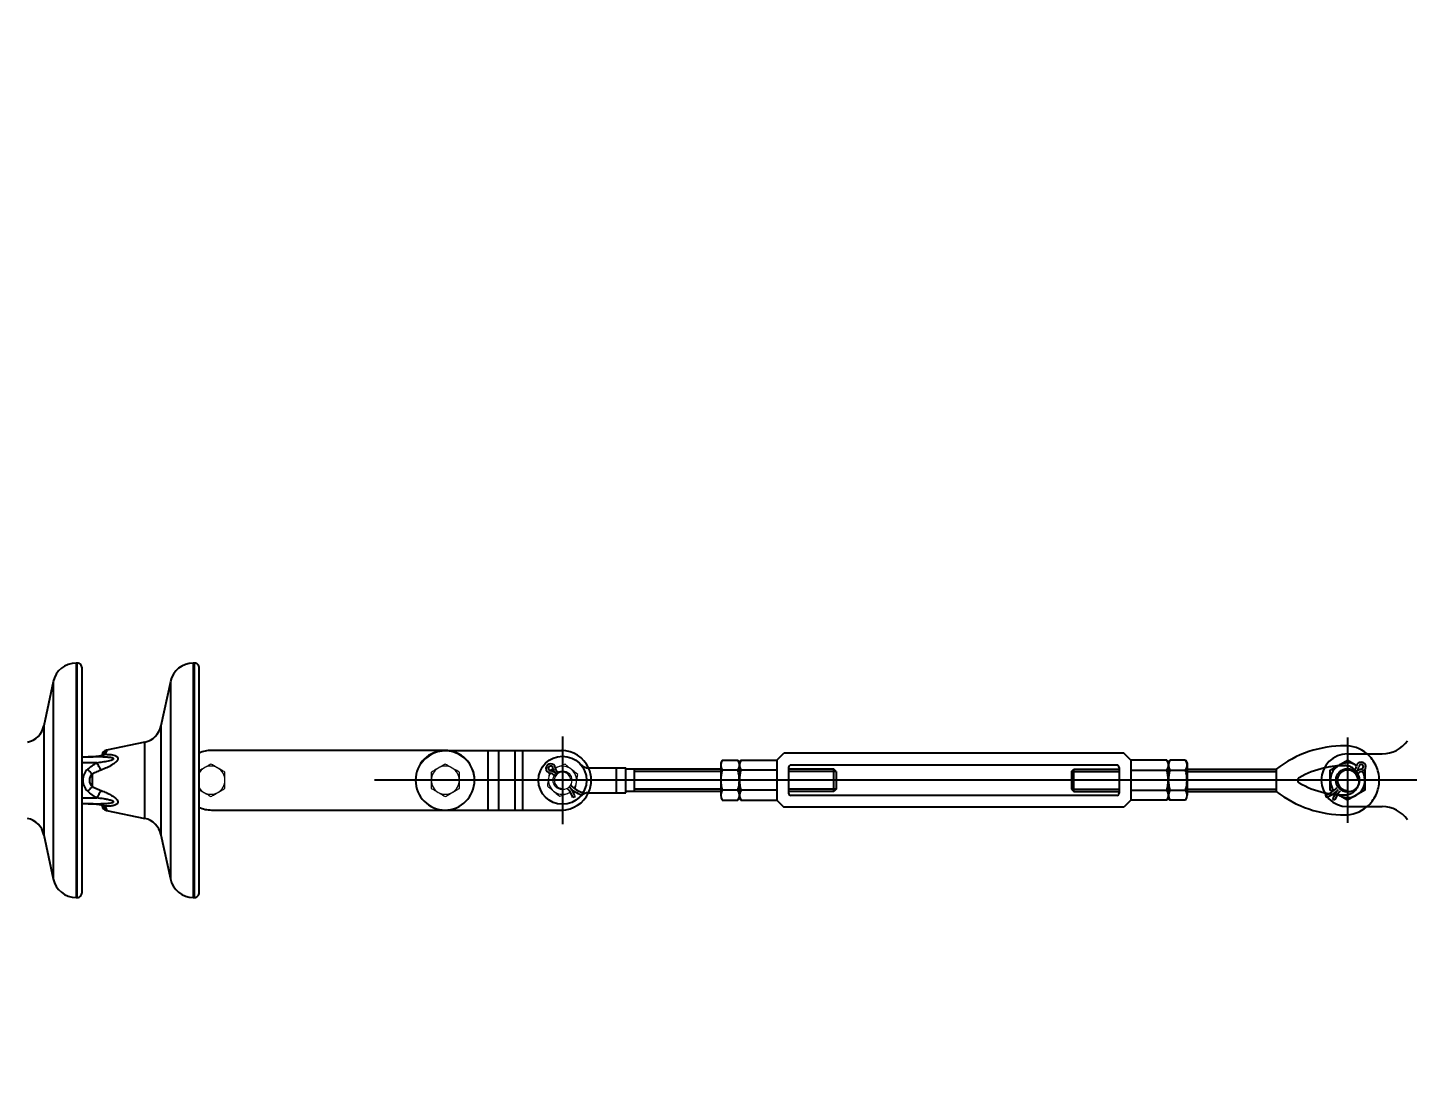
# Model space of a CAD drawing. Header units: millimetres. Extents: x -37020 to 35906, y -101 to 52234.
# Drawn here: x -92.926 to -91.748, y 407.988 to 408.875 of the extents above; entities that cross this region are included whole.
import ezdxf

# ---------------------------------------------------------------- set-up
doc = ezdxf.new("R2010")
doc.units = ezdxf.units.MM
doc.header["$PDMODE"] = 35
doc.header["$PDSIZE"] = 1
for name, pattern in [('CENTER', [50.8, 31.75, -6.35, 6.35, -6.35]), ('CENTER2', [28.575, 19.05, -3.175, 3.175, -3.175]), ('HIDDEN', [9.525, 6.35, -3.175])]:
    doc.linetypes.add(name, pattern=pattern)
for name, color, linetype in [('0_EJES', 1, 'CENTER2'), ('GE-Cotas', 1, 'Continuous'), ('M0_EQUIPOS', 2, 'Continuous'), ('M2_PLBULONES', 2, 'Continuous')]:
    doc.layers.add(name, color=color, linetype=linetype)
doc.styles.add('Romans', font='romans.shx', dxfattribs={"width": 0.8})
doc.dimstyles.new('COTAS GENERAL', dxfattribs={"dimscale": 0.1, "dimtxt": 2.5, "dimasz": 2.5, "dimexe": 1, "dimexo": 1, "dimgap": 1.25, "dimtad": 1, "dimzin": 1, "dimdsep": 46, "dimtxsty": 'Romans', "dimcen": 1, "dimclrd": 2, "dimclre": 1, "dimclrt": 3, "dimaunit": 1, "dimadec": 3, "dimazin": 0, "dimtfac": 1, "dimtix": 1, "dimtmove": 0, "dimatfit": 0, "dimfxl": 1, "dimtolj": 1, "dimarcsym": 0})

# ---------------------------------------------------------------- blocks, each defined once
blk = doc.blocks.new('*D324')
at = {"layer": 'Defpoints', "color": 0, "transparency": 16777216}
for p in [(-89.423, 408.3749), (-88.3049, 408.2248), (-93.9496, 403.0248)]:
    blk.add_point(p, dxfattribs=at)
at = {"layer": 'GE-Cotas', "color": 1, "lineweight": -2, "transparency": 16777216}
for p, q in [((-89.223, 408.3749), (-90.1906, 408.3749)), ((-89.023, 408.2248), (-89.223, 408.3749)), ((-88.3549, 408.2248), (-89.023, 408.2248))]:
    blk.add_line(p, q, dxfattribs=at)
at = {"layer": 'GE-Cotas', "color": 3, "linetype": 'Continuous', "transparency": 16777216, "insert": (-89.8381, 408.4999), "char_height": 0.125, "attachment_point": 5, "style": 'Romans'}
blk.add_mtext('\\A1;{\\Fsimplex|c0;+ ~}5200', dxfattribs=at)
blk = doc.blocks.new('*D328')
at = {"layer": 'Defpoints', "color": 0, "transparency": 16777216}
for p in [(-89.4899, 409.4498), (-88.4282, 409.1923), (-93.9496, 403.3926)]:
    blk.add_point(p, dxfattribs=at)
at = {"layer": 'GE-Cotas', "color": 1, "lineweight": -2, "transparency": 16777216}
for p, q in [((-89.2899, 409.4498), (-90.2574, 409.4498)), ((-89.0899, 409.1923), (-89.2899, 409.4498)), ((-88.4782, 409.1923), (-89.0899, 409.1923))]:
    blk.add_line(p, q, dxfattribs=at)
at = {"layer": 'GE-Cotas', "color": 3, "linetype": 'Continuous', "transparency": 16777216, "insert": (-89.9049, 409.5748), "char_height": 0.125, "attachment_point": 5, "style": 'Romans'}
blk.add_mtext('\\A1;{\\Fsimplex|c0;+ ~}5800', dxfattribs=at)

msp = doc.modelspace()

# ---------------------------------------------------------------- linework, layer by layer
at = {"color": 1}
msp.add_circle((-91.7993, 408.2326), 3.637978807091713e-15, dxfattribs=at)
at = {"layer": '0_EJES', "color": 1, "linetype": 'CENTER'}
for p, q in [((-92.4693, 408.2699), (-92.4693, 408.1952)), ((-91.7993, 408.269), (-91.7993, 408.1962))]:
    msp.add_line(p, q, dxfattribs=at)
at = {"layer": '0_EJES', "linetype": 'CENTER'}
for p, q in [((-88.1175, 408.2326), (-92.6298, 408.2326)), ((-91.6331, 408.2326), (-92.6208, 408.2326))]:
    msp.add_line(p, q, dxfattribs=at)
at = {"layer": 'M0_EQUIPOS', "color": 1}
for p, q in [((-92.8834, 408.3326), (-92.8843, 408.3326)), ((-92.8843, 408.3326), (-92.8843, 408.1326)), ((-92.7834, 408.3326), (-92.7843, 408.3326)), ((-92.7843, 408.3326), (-92.7843, 408.1326)), ((-92.9039, 408.3167), (-92.9119, 408.279)), ((-92.9039, 408.3167), (-92.9039, 408.1484)), ((-92.8039, 408.3167), (-92.8119, 408.279)), ((-92.8039, 408.3167), (-92.8039, 408.1484)), ((-92.9119, 408.279), (-92.9119, 408.1861)), ((-92.8119, 408.279), (-92.8119, 408.1861)), ((-92.8257, 408.2651), (-92.8583, 408.2582)), ((-92.8257, 408.2), (-92.8257, 408.2651)), ((-92.8793, 408.2526), (-92.8706, 408.2526)), ((-92.8697, 408.2527), (-92.8741, 408.2526)), ((-92.8697, 408.2527), (-92.8706, 408.2526)), ((-92.8675, 408.2528), (-92.8697, 408.2527)), ((-92.8675, 408.2528), (-92.8697, 408.2527)), ((-92.8675, 408.2527), (-92.8697, 408.2527)), ((-92.8697, 408.2527), (-92.8697, 408.2527)), ((-92.8675, 408.2528), (-92.8675, 408.2527)), ((-92.8583, 408.2582), (-92.8583, 408.2576)), ((-92.5697, 408.258), (-92.7689, 408.258)), ((-92.5693, 408.258), (-92.533, 408.258)), ((-92.533, 408.258), (-92.533, 408.2072)), ((-92.533, 408.258), (-92.524, 408.258)), ((-92.524, 408.258), (-92.524, 408.2072)), ((-92.524, 408.258), (-92.5099, 408.258)), ((-92.5099, 408.258), (-92.5099, 408.2072)), ((-92.5099, 408.258), (-92.5035, 408.258)), ((-92.5035, 408.258), (-92.5035, 408.2072)), ((-92.5035, 408.258), (-92.4701, 408.258)), ((-92.2863, 408.2496), (-92.2803, 408.2556)), ((-91.9902, 408.2556), (-92.2803, 408.2556)), ((-91.9843, 408.2496), (-91.9902, 408.2556)), ((-91.7993, 408.2551), (-91.7697, 408.2551)), ((-92.8667, 408.2476), (-92.8793, 408.2476)), ((-92.4467, 408.2431), (-92.4153, 408.2431)), ((-92.4153, 408.222), (-92.4153, 408.2431)), ((-92.3343, 408.2421), (-92.4153, 408.2421)), ((-92.4082, 408.2421), (-92.4082, 408.223)), ((-92.3343, 408.2401), (-92.4082, 408.2401)), ((-92.317, 408.2496), (-92.3183, 408.2473)), ((-92.317, 408.2496), (-92.2863, 408.2496)), ((-92.2863, 408.2411), (-92.317, 408.2411)), ((-92.2863, 408.2496), (-92.2863, 408.2155)), ((-92.2763, 408.2436), (-92.2763, 408.2216)), ((-92.2378, 408.2421), (-92.2763, 408.2421)), ((-92.2358, 408.2401), (-92.2763, 408.2401)), ((-91.9963, 408.2456), (-92.2743, 408.2456)), ((-92.2358, 408.2401), (-92.2378, 408.2421)), ((-92.2378, 408.223), (-92.2378, 408.2421)), ((-92.2358, 408.2401), (-92.2358, 408.225)), ((-92.0348, 408.2401), (-92.0328, 408.2421)), ((-92.0348, 408.2401), (-92.0348, 408.225)), ((-92.0348, 408.2401), (-91.9943, 408.2401)), ((-92.0328, 408.223), (-92.0328, 408.2421)), ((-92.0328, 408.2421), (-91.9943, 408.2421)), ((-91.9943, 408.2436), (-91.9943, 408.2216)), ((-91.9843, 408.2496), (-91.9843, 408.2155)), ((-91.9536, 408.2496), (-91.9843, 408.2496)), ((-91.9843, 408.2411), (-91.9536, 408.2411)), ((-91.9536, 408.2496), (-91.9523, 408.2473)), ((-91.9363, 408.2421), (-91.8602, 408.2421)), ((-91.9363, 408.2401), (-91.8602, 408.2401)), ((-91.8602, 408.2421), (-91.8602, 408.223)), ((-92.8707, 408.2379), (-92.8707, 408.2272)), ((-92.8793, 408.2176), (-92.8667, 408.2176)), ((-92.4467, 408.222), (-92.4153, 408.222)), ((-92.3343, 408.223), (-92.4153, 408.223)), ((-92.3343, 408.225), (-92.4082, 408.225)), ((-92.3183, 408.2178), (-92.317, 408.2155)), ((-92.2863, 408.224), (-92.317, 408.224)), ((-92.2358, 408.225), (-92.2763, 408.225)), ((-92.2378, 408.223), (-92.2763, 408.223)), ((-91.9963, 408.2196), (-92.2743, 408.2196)), ((-92.2358, 408.225), (-92.2378, 408.223)), ((-92.0348, 408.225), (-92.0328, 408.223)), ((-92.0348, 408.225), (-91.9943, 408.225)), ((-92.0328, 408.223), (-91.9943, 408.223)), ((-91.9843, 408.224), (-91.9536, 408.224)), ((-91.9523, 408.2178), (-91.9536, 408.2155)), ((-91.9363, 408.225), (-91.8602, 408.225)), ((-91.9363, 408.223), (-91.8602, 408.223)), ((-92.8706, 408.2126), (-92.8793, 408.2126)), ((-92.8741, 408.2126), (-92.8697, 408.2125)), ((-92.8697, 408.2125), (-92.8675, 408.2124)), ((-92.8697, 408.2125), (-92.8697, 408.2125)), ((-92.8675, 408.2124), (-92.8675, 408.2124)), ((-92.8583, 408.2076), (-92.8583, 408.2069)), ((-92.8583, 408.2069), (-92.8257, 408.2)), ((-92.7689, 408.2072), (-92.5697, 408.2072)), ((-92.5693, 408.2072), (-92.533, 408.2072)), ((-92.533, 408.2072), (-92.524, 408.2072)), ((-92.524, 408.2072), (-92.5099, 408.2072)), ((-92.5099, 408.2072), (-92.5035, 408.2072)), ((-92.5035, 408.2072), (-92.4701, 408.2072)), ((-92.317, 408.2155), (-92.2863, 408.2155)), ((-92.2863, 408.2155), (-92.2803, 408.2096)), ((-91.9902, 408.2096), (-92.2803, 408.2096)), ((-91.9843, 408.2155), (-91.9902, 408.2096)), ((-91.9536, 408.2155), (-91.9843, 408.2155)), ((-91.7993, 408.2101), (-91.7697, 408.2101)), ((-92.9119, 408.1861), (-92.9039, 408.1484)), ((-92.8119, 408.1861), (-92.8039, 408.1484)), ((-92.8843, 408.1326), (-92.8834, 408.1326)), ((-92.7843, 408.1326), (-92.7834, 408.1326))]:
    msp.add_line(p, q, dxfattribs=at)
at = {"layer": 'M0_EQUIPOS', "color": 1, "linetype": 'HIDDEN'}
msp.add_line((-92.4233, 408.222), (-92.4233, 408.2431), dxfattribs=at)
at = {"layer": 'M0_EQUIPOS', "color": 1, "flags": 128}
for points in [[(-92.8707, 408.2379), (-92.8711, 408.2384), (-92.8716, 408.2389), (-92.8721, 408.2394), (-92.8725, 408.2399), (-92.873, 408.2404), (-92.8735, 408.2409), (-92.8739, 408.2415), (-92.8744, 408.242)], [(-92.8629, 408.2413), (-92.8634, 408.2421), (-92.8638, 408.2428), (-92.8643, 408.2436), (-92.8648, 408.2444), (-92.8652, 408.2452), (-92.8657, 408.246), (-92.8662, 408.2468), (-92.8667, 408.2476)], [(-92.8707, 408.2272), (-92.8711, 408.2267), (-92.8716, 408.2262), (-92.8721, 408.2257), (-92.8725, 408.2252), (-92.873, 408.2247), (-92.8735, 408.2242), (-92.8739, 408.2237), (-92.8744, 408.2232)], [(-92.8629, 408.2238), (-92.8634, 408.2231), (-92.8638, 408.2223), (-92.8643, 408.2215), (-92.8648, 408.2208), (-92.8652, 408.22), (-92.8657, 408.2192), (-92.8662, 408.2184), (-92.8667, 408.2176)]]:
    msp.add_lwpolyline(points, dxfattribs=at)
at = {"layer": 'M0_EQUIPOS', "color": 1}
msp.add_circle((-92.4693, 408.2326), 0.0205, dxfattribs=at)
for centre, radius, start, end in [((-92.8843, 408.3126), 0.02, 90, 168.0132), ((-92.7843, 408.3126), 0.02, 90, 168.0132), ((-92.9295, 408.2827), 0.018, 282.0156, 348.0132), ((-92.8295, 408.2827), 0.018, 282.0156, 348.0132), ((-91.7697, 408.2811), 0.026, 270, 325.4373), ((-92.8705, 408.2565), 0.00395, 269.8717, 282.1055), ((-92.8602, 408.2516), 0.00318, 83.0179, 136.4758), ((-92.8573, 408.2533), 0.005, 102.0156, 168.4328), ((-92.8573, 408.2527), 0.00497, 101.4586, 157.1475), ((-92.7689, 408.2326), 0.0254, 90, 114.2709), ((-92.5693, 408.2326), 0.0254, 90, 270), ((-92.5693, 408.2326), 0.0254, 90, 270), ((-92.5697, 408.2326), 0.0254, 270, 90), ((-92.4701, 408.2326), 0.0254, 24.4796, 90), ((-91.8021, 408.1674), 0.0946, 89.4899, 127.91), ((-91.7993, 408.2326), 0.0225, 90, 270), ((-91.8018, 408.2326), 0.0295, 49.7052, 91.3295), ((-92.8658, 408.2326), 0.0128, 132.5625, 227.4375), ((-92.4467, 408.2531), 0.01, 222.2952, 270), ((-92.3107, 408.2454), 0.00755, 145.6158, 214.3842), ((-92.2901, 408.2326), 0.0282, 162.412, 197.588), ((-92.2743, 408.2436), 0.002, 90, 180), ((-91.9963, 408.2436), 0.002, 0, 90), ((-91.9598, 408.2454), 0.00755, 325.6158, 34.3842), ((-91.9805, 408.2326), 0.0282, 342.412, 17.588), ((-91.8021, 408.1674), 0.0776, 102.6899, 119.8915), ((-92.8658, 408.2326), 0.00724, 132.5625, 227.4375), ((-91.8395, 408.2326), 0.0025, 119.8915, 240.1085), ((-91.8021, 408.2977), 0.0776, 240.1085, 257.3105), ((-92.4701, 408.2326), 0.0254, 270, 335.5203), ((-92.4467, 408.212), 0.01, 90, 137.7047), ((-92.3107, 408.2198), 0.00755, 145.6158, 214.3842), ((-92.2743, 408.2216), 0.002, 180, 270), ((-91.9963, 408.2216), 0.002, 270, 0), ((-91.9598, 408.2198), 0.00755, 325.6158, 34.3842), ((-91.8021, 408.2977), 0.0946, 232.09, 270.5101), ((-92.8706, 408.2085), 0.0041, 78.1212, 89.9016), ((-92.8602, 408.2135), 0.00318, 223.5432, 277.0451), ((-92.8573, 408.2118), 0.005, 192.3381, 257.9844), ((-92.8573, 408.2124), 0.00497, 202.275, 258.5513), ((-92.7689, 408.2326), 0.0254, 245.6502, 270), ((-91.8018, 408.2326), 0.0295, 268.6705, 310.2975), ((-91.7697, 408.1841), 0.026, 34.5627, 90), ((-92.9295, 408.1824), 0.018, 11.9868, 77.9844), ((-92.8295, 408.1824), 0.018, 11.9868, 77.9844), ((-92.8843, 408.1526), 0.02, 191.9868, 270), ((-92.7843, 408.1526), 0.02, 191.9868, 270)]:
    msp.add_arc(centre, radius, start, end, dxfattribs=at)
at = {"layer": 'M0_EQUIPOS', "color": 1, "linetype": 'HIDDEN'}
for centre, radius, start, end in [((-92.5693, 408.2326), 0.025, 360, 146.155), ((-91.8018, 408.2326), 0.0295, 310.2975, 49.7052), ((-92.4701, 408.2326), 0.0254, 335.5129, 24.4796), ((-91.8021, 408.1674), 0.0776, 89.4899, 102.6899), ((-91.8018, 408.2326), 0.0125, 268.6705, 91.3295), ((-91.8021, 408.2977), 0.0776, 257.3105, 270.5101)]:
    msp.add_arc(centre, radius, start, end, dxfattribs=at)
at = {"layer": 'M0_EQUIPOS', "color": 1}
for points, knots in [([(-92.8793, 408.3286), (-92.8794, 408.3291), (-92.8795, 408.3301), (-92.8802, 408.3312), (-92.8811, 408.3319), (-92.882, 408.3324), (-92.8828, 408.3325), (-92.8834, 408.3326)], [0, 0, 0, 0, 0.2258132, 0.4809085, 0.6144932, 0.7477184, 1, 1, 1, 1]), ([(-92.8834, 408.2326), (-92.8834, 408.2358), (-92.8834, 408.2424), (-92.8834, 408.2521), (-92.8834, 408.2616), (-92.8834, 408.2709), (-92.8834, 408.2798), (-92.8834, 408.2882), (-92.8834, 408.2961), (-92.8834, 408.3034), (-92.8834, 408.31), (-92.8834, 408.3159), (-92.8834, 408.3209), (-92.8834, 408.3251), (-92.8834, 408.3284), (-92.8834, 408.3308), (-92.8834, 408.3323), (-92.8834, 408.3325), (-92.8834, 408.3326)], [0, 0, 0, 0, 0.062501, 0.125002, 0.187502, 0.249998, 0.312502, 0.375001, 0.4375, 0.500002, 0.5625, 0.625, 0.687499, 0.75, 0.812501, 0.875, 0.9375, 1, 1, 1, 1]), ([(-92.8793, 408.1365), (-92.8793, 408.1366), (-92.8793, 408.1367), (-92.8793, 408.1375), (-92.8793, 408.1385), (-92.8793, 408.1397), (-92.8793, 408.141), (-92.8793, 408.1424), (-92.8793, 408.1439), (-92.8793, 408.1456), (-92.8793, 408.1485), (-92.8793, 408.1531), (-92.8793, 408.16), (-92.8793, 408.168), (-92.8793, 408.1769), (-92.8793, 408.1865), (-92.8793, 408.1968), (-92.8793, 408.2077), (-92.8793, 408.2188), (-92.8793, 408.2302), (-92.8793, 408.2416), (-92.8793, 408.2529), (-92.8793, 408.2638), (-92.8793, 408.2744), (-92.8793, 408.2843), (-92.8793, 408.2928), (-92.8793, 408.2999), (-92.8793, 408.3057), (-92.8793, 408.3108), (-92.8793, 408.3145), (-92.8793, 408.3171), (-92.8793, 408.3189), (-92.8793, 408.3208), (-92.8793, 408.3226), (-92.8793, 408.3244), (-92.8793, 408.326), (-92.8793, 408.3274), (-92.8793, 408.3284), (-92.8793, 408.3285), (-92.8793, 408.3286)], [0, 0, 0, 0, 0.024016, 0.045698, 0.06504, 0.082041, 0.096699, 0.11173, 0.125156, 0.138769, 0.152574, 0.190147, 0.227898, 0.26563, 0.303377, 0.341131, 0.378865, 0.416606, 0.454362, 0.492102, 0.529836, 0.567591, 0.60534, 0.64307, 0.680819, 0.718572, 0.746883, 0.77519, 0.803453, 0.830291, 0.842957, 0.855124, 0.86929, 0.88744, 0.904839, 0.924797, 0.947314, 0.972383, 1, 1, 1, 1]), ([(-92.7793, 408.3286), (-92.7794, 408.3291), (-92.7795, 408.3301), (-92.7802, 408.3312), (-92.7811, 408.3319), (-92.782, 408.3324), (-92.7828, 408.3325), (-92.7834, 408.3326)], [0, 0, 0, 0, 0.225792, 0.480922, 0.614503, 0.747725, 1, 1, 1, 1]), ([(-92.7834, 408.2326), (-92.7834, 408.2358), (-92.7834, 408.2424), (-92.7834, 408.2521), (-92.7834, 408.2616), (-92.7834, 408.2709), (-92.7834, 408.2798), (-92.7834, 408.2882), (-92.7834, 408.2961), (-92.7834, 408.3034), (-92.7834, 408.31), (-92.7834, 408.3159), (-92.7834, 408.3209), (-92.7834, 408.3251), (-92.7834, 408.3284), (-92.7834, 408.3308), (-92.7834, 408.3323), (-92.7834, 408.3325), (-92.7834, 408.3326)], [0, 0, 0, 0, 0.062501, 0.125002, 0.187502, 0.249998, 0.312502, 0.375001, 0.4375, 0.500002, 0.5625, 0.625, 0.687499, 0.75, 0.812501, 0.875, 0.9375, 1, 1, 1, 1]), ([(-92.7793, 408.1365), (-92.7793, 408.1366), (-92.7793, 408.1367), (-92.7793, 408.1375), (-92.7793, 408.1385), (-92.7793, 408.1397), (-92.7793, 408.141), (-92.7793, 408.1424), (-92.7793, 408.1439), (-92.7793, 408.1456), (-92.7793, 408.1485), (-92.7793, 408.1531), (-92.7793, 408.16), (-92.7793, 408.168), (-92.7793, 408.1769), (-92.7793, 408.1865), (-92.7793, 408.1968), (-92.7793, 408.2077), (-92.7793, 408.2188), (-92.7793, 408.2302), (-92.7793, 408.2416), (-92.7793, 408.2529), (-92.7793, 408.2638), (-92.7793, 408.2744), (-92.7793, 408.2843), (-92.7793, 408.2928), (-92.7793, 408.2999), (-92.7793, 408.3057), (-92.7793, 408.3108), (-92.7793, 408.3145), (-92.7793, 408.3171), (-92.7793, 408.3189), (-92.7793, 408.3208), (-92.7793, 408.3226), (-92.7793, 408.3244), (-92.7793, 408.326), (-92.7793, 408.3274), (-92.7793, 408.3284), (-92.7793, 408.3285), (-92.7793, 408.3286)], [0, 0, 0, 0, 0.024016, 0.045698, 0.06504, 0.082041, 0.096699, 0.11173, 0.125156, 0.138769, 0.152574, 0.190147, 0.227898, 0.26563, 0.303377, 0.341131, 0.378865, 0.416606, 0.454362, 0.492102, 0.529836, 0.567591, 0.60534, 0.64307, 0.680819, 0.718572, 0.746883, 0.77519, 0.803453, 0.830291, 0.842957, 0.855124, 0.86929, 0.88744, 0.904839, 0.924797, 0.947314, 0.972383, 1, 1, 1, 1]), ([(-92.8667, 408.2476), (-92.865, 408.2478), (-92.8617, 408.2483), (-92.8576, 408.249), (-92.8548, 408.2497), (-92.8534, 408.2501), (-92.8528, 408.2504), (-92.8525, 408.2506), (-92.8524, 408.2508), (-92.8524, 408.251), (-92.8524, 408.2511), (-92.8526, 408.2513), (-92.8531, 408.2516), (-92.8549, 408.252), (-92.8578, 408.2522), (-92.8632, 408.2525), (-92.8675, 408.2526), (-92.8706, 408.2526)], [0, 0, 0, 0, 0.146869, 0.294047, 0.367546, 0.404337, 0.422765, 0.430639, 0.438584, 0.443369, 0.448145, 0.454936, 0.4677, 0.512514, 0.620095, 0.72887, 1, 1, 1, 1]), ([(-92.8599, 408.2548), (-92.8602, 408.2544), (-92.8609, 408.2538), (-92.8628, 408.2531), (-92.8651, 408.2528), (-92.8667, 408.2528), (-92.8675, 408.2527)], [0, 0, 0, 0, 0.2300162, 0.4607329, 0.7365637, 1, 1, 1, 1]), ([(-92.8626, 408.2538), (-92.8626, 408.2538), (-92.8626, 408.2537), (-92.8629, 408.2536), (-92.8634, 408.2534), (-92.8641, 408.2531), (-92.8651, 408.253), (-92.8663, 408.2529), (-92.8671, 408.2528), (-92.8675, 408.2528)], [0, 0, 0, 0, 0.157037, 0.29241, 0.409975, 0.539982, 0.685554, 0.845059, 1, 1, 1, 1]), ([(-92.8599, 408.2548), (-92.8585, 408.2547), (-92.8563, 408.2547), (-92.8533, 408.2544), (-92.8514, 408.2539), (-92.85, 408.2533), (-92.8491, 408.2526), (-92.8487, 408.2519), (-92.8486, 408.2512), (-92.8487, 408.2505), (-92.8492, 408.2494), (-92.85, 408.2484), (-92.8516, 408.2471), (-92.8541, 408.2454), (-92.8581, 408.2432), (-92.8613, 408.242), (-92.8629, 408.2413)], [0, 0, 0, 0, 0.134132, 0.217001, 0.299603, 0.343778, 0.387734, 0.42992, 0.446772, 0.483543, 0.50514, 0.577854, 0.594543, 0.694988, 0.847277, 1, 1, 1, 1]), ([(-92.8619, 408.2546), (-92.8619, 408.2546), (-92.8619, 408.2547), (-92.862, 408.2545), (-92.8622, 408.2542), (-92.8624, 408.2539), (-92.8626, 408.2538)], [0, 0, 0, 0, 0.072029, 0.366049, 0.713172, 1, 1, 1, 1]), ([(-92.8583, 408.2576), (-92.8584, 408.2572), (-92.8586, 408.2565), (-92.8595, 408.2553), (-92.8599, 408.2548)], [0, 0, 0, 0, 0.547145, 1, 1, 1, 1]), ([(-92.8744, 408.242), (-92.8732, 408.243), (-92.8708, 408.2451), (-92.868, 408.2467), (-92.8667, 408.2476)], [0, 0, 0, 0, 0.497098, 1, 1, 1, 1]), ([(-92.8629, 408.2413), (-92.8642, 408.2408), (-92.8669, 408.2398), (-92.8694, 408.2385), (-92.8707, 408.2379)], [0, 0, 0, 0, 0.499236, 1, 1, 1, 1]), ([(-92.8834, 408.1326), (-92.8834, 408.1327), (-92.8834, 408.1329), (-92.8834, 408.1343), (-92.8834, 408.1367), (-92.8834, 408.14), (-92.8834, 408.1442), (-92.8834, 408.1493), (-92.8834, 408.1551), (-92.8834, 408.1617), (-92.8834, 408.169), (-92.8834, 408.1769), (-92.8834, 408.1854), (-92.8834, 408.1942), (-92.8834, 408.2035), (-92.8834, 408.213), (-92.8834, 408.2228), (-92.8834, 408.2293), (-92.8834, 408.2326)], [0, 0, 0, 0, 0.0625, 0.125, 0.187501, 0.25, 0.312501, 0.375, 0.4375, 0.500002, 0.5625, 0.624999, 0.687503, 0.750001, 0.812503, 0.874998, 0.937499, 1, 1, 1, 1]), ([(-92.7834, 408.1326), (-92.7834, 408.1327), (-92.7834, 408.1329), (-92.7834, 408.1343), (-92.7834, 408.1367), (-92.7834, 408.14), (-92.7834, 408.1442), (-92.7834, 408.1493), (-92.7834, 408.1551), (-92.7834, 408.1617), (-92.7834, 408.169), (-92.7834, 408.1769), (-92.7834, 408.1854), (-92.7834, 408.1942), (-92.7834, 408.2035), (-92.7834, 408.213), (-92.7834, 408.2228), (-92.7834, 408.2293), (-92.7834, 408.2326)], [0, 0, 0, 0, 0.0625, 0.125, 0.187501, 0.25, 0.312501, 0.375, 0.4375, 0.500002, 0.5625, 0.624999, 0.687503, 0.750001, 0.812503, 0.874998, 0.937499, 1, 1, 1, 1]), ([(-92.8667, 408.2176), (-92.868, 408.2184), (-92.8708, 408.2201), (-92.8732, 408.2221), (-92.8744, 408.2232)], [0, 0, 0, 0, 0.497897, 1, 1, 1, 1]), ([(-92.8707, 408.2272), (-92.8694, 408.2266), (-92.8669, 408.2254), (-92.8643, 408.2243), (-92.8629, 408.2238)], [0, 0, 0, 0, 0.498769, 1, 1, 1, 1]), ([(-92.8706, 408.2126), (-92.8672, 408.2126), (-92.8623, 408.2126), (-92.8566, 408.213), (-92.8539, 408.2134), (-92.8529, 408.2137), (-92.8525, 408.2139), (-92.8524, 408.2141), (-92.8524, 408.2142), (-92.8524, 408.2144), (-92.8526, 408.2146), (-92.8532, 408.215), (-92.8549, 408.2155), (-92.8575, 408.2161), (-92.8616, 408.2169), (-92.8647, 408.2173), (-92.8667, 408.2176)], [0, 0, 0, 0, 0.293823, 0.440804, 0.514437, 0.530742, 0.547208, 0.552648, 0.558166, 0.563004, 0.569966, 0.583327, 0.63138, 0.726335, 0.822151, 1, 1, 1, 1]), ([(-92.8629, 408.2238), (-92.8622, 408.2235), (-92.8602, 408.2227), (-92.8568, 408.2213), (-92.8537, 408.2195), (-92.8514, 408.218), (-92.8499, 408.2166), (-92.8489, 408.2153), (-92.8486, 408.2142), (-92.8487, 408.2133), (-92.849, 408.2127), (-92.8497, 408.2121), (-92.8506, 408.2115), (-92.8527, 408.2109), (-92.8557, 408.2104), (-92.8584, 408.2104), (-92.8599, 408.2104)], [0, 0, 0, 0, 0.069456, 0.196228, 0.322706, 0.383476, 0.443991, 0.506118, 0.543535, 0.566287, 0.610444, 0.628789, 0.683455, 0.738435, 0.859934, 1, 1, 1, 1]), ([(-92.8741, 408.2126), (-92.8737, 408.2126), (-92.8723, 408.2126), (-92.8708, 408.2125), (-92.8697, 408.2124)], [0, 0, 0, 0, 0.255946, 1, 1, 1, 1]), ([(-92.8697, 408.2125), (-92.8692, 408.2124), (-92.8685, 408.2124), (-92.8678, 408.2124), (-92.8675, 408.2124)], [0, 0, 0, 0, 0.700487, 1, 1, 1, 1]), ([(-92.8675, 408.2124), (-92.8675, 408.2124), (-92.8669, 408.2123), (-92.866, 408.2123), (-92.8648, 408.2121), (-92.8639, 408.2119), (-92.8631, 408.2117), (-92.8628, 408.2115), (-92.8626, 408.2114), (-92.8626, 408.2114), (-92.8626, 408.2113)], [0, 0, 0, 0, 0.025908, 0.202339, 0.354379, 0.500131, 0.636129, 0.761285, 0.894589, 1, 1, 1, 1]), ([(-92.8675, 408.2124), (-92.8665, 408.2124), (-92.8648, 408.2123), (-92.8623, 408.2119), (-92.8607, 408.2112), (-92.8601, 408.2106), (-92.8599, 408.2104)], [0, 0, 0, 0, 0.326799, 0.58344, 0.841924, 1, 1, 1, 1]), ([(-92.8626, 408.2113), (-92.8624, 408.2112), (-92.8621, 408.2109), (-92.8619, 408.2106), (-92.8619, 408.2105), (-92.8619, 408.2105)], [0, 0, 0, 0, 0.376712, 0.729254, 1, 1, 1, 1]), ([(-92.8599, 408.2104), (-92.8595, 408.2098), (-92.8586, 408.2086), (-92.8584, 408.2079), (-92.8583, 408.2076)], [0, 0, 0, 0, 0.452887, 1, 1, 1, 1]), ([(-92.8834, 408.1326), (-92.8828, 408.1326), (-92.882, 408.1327), (-92.8811, 408.1333), (-92.8802, 408.134), (-92.8795, 408.1351), (-92.8794, 408.1361), (-92.8793, 408.1365)], [0, 0, 0, 0, 0.252313, 0.385482, 0.519181, 0.774308, 1, 1, 1, 1]), ([(-92.7834, 408.1326), (-92.7828, 408.1326), (-92.782, 408.1327), (-92.7811, 408.1333), (-92.7802, 408.134), (-92.7795, 408.1351), (-92.7794, 408.1361), (-92.7793, 408.1365)], [0, 0, 0, 0, 0.252306, 0.385472, 0.519168, 0.774329, 1, 1, 1, 1])]:
    msp.add_open_spline(points, degree=3, knots=knots, dxfattribs=at)
at = {"layer": 'M2_PLBULONES', "color": 1}
for p, q in [((-92.333, 408.2496), (-92.3343, 408.2473)), ((-92.3343, 408.2473), (-92.3343, 408.2198)), ((-92.333, 408.2496), (-92.3196, 408.2496)), ((-92.3196, 408.2411), (-92.333, 408.2411)), ((-92.3196, 408.2496), (-92.3183, 408.2473)), ((-92.3183, 408.2473), (-92.3183, 408.2178)), ((-91.951, 408.2496), (-91.9523, 408.2473)), ((-91.9523, 408.2473), (-91.9523, 408.2178)), ((-91.9376, 408.2496), (-91.951, 408.2496)), ((-91.951, 408.2411), (-91.9376, 408.2411)), ((-91.9376, 408.2496), (-91.9363, 408.2473)), ((-91.9363, 408.2473), (-91.9363, 408.2198)), ((-92.3196, 408.224), (-92.333, 408.224)), ((-92.3183, 408.2178), (-92.3196, 408.2155)), ((-91.9523, 408.2178), (-91.951, 408.2155)), ((-91.951, 408.224), (-91.9376, 408.224)), ((-92.333, 408.2155), (-92.3196, 408.2155)), ((-91.9376, 408.2155), (-91.951, 408.2155))]:
    msp.add_line(p, q, dxfattribs=at)
at = {"layer": 'M2_PLBULONES', "color": 1, "linetype": 'Continuous'}
for p, q in [((-92.4586, 408.2185), (-92.4605, 408.2179)), ((-92.4524, 408.2223), (-92.4528, 408.2203)), ((-91.8183, 408.2202), (-91.8178, 408.2183)), ((-91.8121, 408.2164), (-91.8102, 408.2158)), ((-91.8091, 408.2256), (-91.8084, 408.2263)), ((-91.8078, 408.2241), (-91.8071, 408.2248)), ((-91.8062, 408.2228), (-91.8055, 408.2235))]:
    msp.add_line(p, q, dxfattribs=at)
for points in [[(-91.8121, 408.2229), (-91.8141, 408.224), (-91.8141, 408.2411), (-91.7993, 408.2496), (-91.7916, 408.2452)], [(-91.7849, 408.2413), (-91.7845, 408.2411), (-91.7845, 408.224), (-91.7993, 408.2155), (-91.808, 408.2205)], [(-91.8097, 408.2215), (-91.8103, 408.2218)]]:
    msp.add_lwpolyline(points, dxfattribs=at)
at = {"layer": 'M2_PLBULONES', "color": 1, "linetype": 'Continuous', "lineweight": 15}
msp.add_circle((-92.4693, 408.2326), 0.008, dxfattribs=at)
at = {"layer": 'M2_PLBULONES', "color": 1, "linetype": 'Continuous'}
msp.add_circle((-91.7993, 408.2326), 0.01, dxfattribs=at)
at = {"layer": 'M2_PLBULONES', "color": 1, "linetype": 'Continuous', "lineweight": 15}
for centre, radius, start, end in [((-92.7693, 408.2326), 0.012, 120, 147.6472), ((-92.7693, 408.2326), 0.012, 60, 120), ((-92.7693, 408.2326), 0.012, 0, 60), ((-92.5693, 408.2326), 0.012, 120.0003, 180.0003), ((-92.5693, 408.2326), 0.012, 60.0003, 120.0003), ((-92.5693, 408.2326), 0.012, 0.0003, 60.0003), ((-92.4693, 408.2326), 0.012, 130.9612, 139.054), ((-92.4693, 408.2326), 0.007, 360, 270), ((-92.4693, 408.2326), 0.012, 110.8044, 120.6179), ((-92.4693, 408.2326), 0.012, 50.8044, 110.8044), ((-92.4693, 408.2326), 0.012, 350.8044, 50.8044), ((-92.7693, 408.2326), 0.012, 300, 0), ((-92.5693, 408.2326), 0.012, 180.0003, 240.0003), ((-92.5693, 408.2326), 0.012, 300.0003, 0.0003), ((-92.4693, 408.2326), 0.012, 170.8044, 230.8044), ((-92.4693, 408.2326), 0.012, 149.3954, 170.8044), ((-92.4693, 408.2326), 0.012, 325.1153, 350.8044), ((-92.7693, 408.2326), 0.012, 212.2794, 240), ((-92.7693, 408.2326), 0.012, 240, 300), ((-92.5693, 408.2326), 0.012, 240.0003, 300.0003), ((-92.4693, 408.2326), 0.012, 230.8044, 290.8044), ((-92.4693, 408.2326), 0.012, 290.8044, 303.5615), ((-92.4693, 408.2326), 0.012, 313.1615, 315.5575)]:
    msp.add_arc(centre, radius, start, end, dxfattribs=at)
at = {"layer": 'M2_PLBULONES', "color": 1, "linetype": 'Continuous'}
for centre, radius, start, end in [((-92.4794, 408.2427), 0.004, 6.0576, 263.9424), ((-92.4794, 408.2427), 0.002, 6.0576, 263.9424), ((-92.4803, 408.2337), 0.007, 39.8133, 83.9424), ((-92.4704, 408.2436), 0.007, 186.0576, 230.1866), ((-92.4704, 408.2436), 0.005, 186.0576, 235.4665), ((-91.7993, 408.2326), 0.0148, 58.6988, 216.8537), ((-91.7993, 408.2326), 0.00875, 360, 270), ((-91.7993, 408.2326), 0.0148, 234.178, 31.2995), ((-91.7967, 408.245), 0.005, 317.1004, 353.9424), ((-91.7878, 408.2441), 0.004, 276.0576, 173.9424), ((-91.7967, 408.245), 0.007, 318.0073, 353.9424), ((-91.7868, 408.2351), 0.007, 96.0576, 131.9927), ((-91.7868, 408.2351), 0.005, 96.0576, 132.8991), ((-91.7878, 408.2441), 0.002, 276.0576, 173.9424), ((-92.4803, 408.2337), 0.005, 34.5226, 83.9424), ((-92.4481, 408.24), 0.0182, 218.8052, 256.5829), ((-92.4779, 408.2127), 0.0182, 16.6781, 45.593), ((-92.4482, 408.24), 0.0202, 220.1637, 256.5983), ((-92.4779, 408.2127), 0.0202, 16.6781, 44.8319), ((-91.8225, 408.2379), 0.0182, 283.4171, 317.4978), ((-91.8225, 408.2379), 0.0202, 283.4017, 316.994), ((-91.7927, 408.2106), 0.0202, 138.006, 163.3219), ((-91.7927, 408.2106), 0.0182, 138.006, 163.3219), ((-91.7993, 408.2326), 0.0148, 224.6226, 226.3685)]:
    msp.add_arc(centre, radius, start, end, dxfattribs=at)
at = {"layer": 'M2_PLBULONES', "color": 1}
for centre, radius, start, end in [((-92.3267, 408.2454), 0.00755, 145.6158, 214.3842), ((-92.3061, 408.2326), 0.0282, 162.412, 197.588), ((-92.3258, 408.2454), 0.00755, 325.6158, 34.3842), ((-92.3465, 408.2326), 0.0282, 342.412, 17.588), ((-91.9447, 408.2454), 0.00755, 145.6158, 214.3842), ((-91.9241, 408.2326), 0.0282, 162.412, 197.588), ((-91.9438, 408.2454), 0.00755, 325.6158, 34.3842), ((-91.9645, 408.2326), 0.0282, 342.412, 17.588), ((-92.3267, 408.2198), 0.00755, 145.6158, 214.3842), ((-92.3258, 408.2198), 0.00755, 325.6158, 34.3842), ((-91.9447, 408.2198), 0.00755, 145.6158, 214.3842), ((-91.9438, 408.2198), 0.00755, 325.6158, 34.3842)]:
    msp.add_arc(centre, radius, start, end, dxfattribs=at)
at = {"layer": 'M2_PLBULONES', "color": 1, "linetype": 'Continuous', "lineweight": 15}
for points, knots in [([(-92.7753, 408.243), (-92.7754, 408.2429), (-92.7765, 408.2423), (-92.7779, 408.2415), (-92.779, 408.2408), (-92.7793, 408.2407)], [0, 0, 0, 0, 0.105761, 0.801012, 1, 1, 1, 1]), ([(-92.7693, 408.2464), (-92.7703, 408.2459), (-92.7722, 408.2447), (-92.7743, 408.2436), (-92.7753, 408.243)], [0, 0, 0, 0, 0.495419, 1, 1, 1, 1]), ([(-92.7633, 408.243), (-92.7634, 408.243), (-92.7645, 408.2437), (-92.7665, 408.2448), (-92.7684, 408.2459), (-92.7693, 408.2464)], [0, 0, 0, 0, 0.070146, 0.530756, 1, 1, 1, 1]), ([(-92.7573, 408.2395), (-92.7583, 408.2401), (-92.7602, 408.2412), (-92.7623, 408.2424), (-92.7633, 408.243)], [0, 0, 0, 0, 0.495444, 1, 1, 1, 1]), ([(-92.7573, 408.2326), (-92.7573, 408.2331), (-92.7573, 408.2355), (-92.7573, 408.2377), (-92.7573, 408.2395)], [0, 0, 0, 0, 0.232325, 1, 1, 1, 1]), ([(-92.5753, 408.243), (-92.5754, 408.2429), (-92.5765, 408.2423), (-92.5785, 408.2411), (-92.5804, 408.24), (-92.5813, 408.2395)], [0, 0, 0, 0, 0.070125, 0.53081, 1, 1, 1, 1]), ([(-92.5813, 408.2395), (-92.5813, 408.2384), (-92.5813, 408.2361), (-92.5813, 408.2338), (-92.5813, 408.2326)], [0, 0, 0, 0, 0.495492, 1, 1, 1, 1]), ([(-92.5693, 408.2464), (-92.5703, 408.2459), (-92.5722, 408.2447), (-92.5743, 408.2436), (-92.5753, 408.243)], [0, 0, 0, 0, 0.495445, 1, 1, 1, 1]), ([(-92.5633, 408.243), (-92.5641, 408.2434), (-92.5657, 408.2443), (-92.5677, 408.2455), (-92.5689, 408.2462), (-92.5693, 408.2464)], [0, 0, 0, 0, 0.391402, 0.78862, 1, 1, 1, 1]), ([(-92.5573, 408.2395), (-92.5588, 408.2404), (-92.5608, 408.2415), (-92.5628, 408.2427), (-92.5633, 408.243)], [0, 0, 0, 0, 0.767658, 1, 1, 1, 1]), ([(-92.5573, 408.2326), (-92.5573, 408.2327), (-92.5573, 408.234), (-92.5573, 408.2363), (-92.5573, 408.2384), (-92.5573, 408.2395)], [0, 0, 0, 0, 0.070096, 0.530817, 1, 1, 1, 1]), ([(-92.4736, 408.2438), (-92.4737, 408.2437), (-92.4743, 408.2435), (-92.475, 408.2433), (-92.4754, 408.2431)], [0, 0, 0, 0, 0.0701254, 0.2838749, 0.2838749, 0.2838749, 0.2838749]), ([(-92.4671, 408.2463), (-92.4681, 408.2459), (-92.4703, 408.245), (-92.4724, 408.2442), (-92.4736, 408.2438)], [0, 0, 0, 0, 0.495445, 1, 1, 1, 1]), ([(-92.4617, 408.2419), (-92.4624, 408.2425), (-92.4639, 408.2436), (-92.4656, 408.2451), (-92.4667, 408.2459), (-92.4671, 408.2463)], [0, 0, 0, 0, 0.391402, 0.78862, 1, 1, 1, 1]), ([(-92.4563, 408.2375), (-92.4577, 408.2386), (-92.4595, 408.24), (-92.4613, 408.2415), (-92.4617, 408.2419)], [0, 0, 0, 0, 0.767658, 1, 1, 1, 1]), ([(-92.7573, 408.2256), (-92.7573, 408.2261), (-92.7573, 408.2275), (-92.7573, 408.2298), (-92.7573, 408.2316), (-92.7573, 408.2326)], [0, 0, 0, 0, 0.211454, 0.603081, 1, 1, 1, 1]), ([(-92.5813, 408.2326), (-92.5813, 408.2324), (-92.5813, 408.2312), (-92.5813, 408.2288), (-92.5813, 408.2267), (-92.5813, 408.2256)], [0, 0, 0, 0, 0.070096, 0.530817, 1, 1, 1, 1]), ([(-92.5573, 408.2256), (-92.5573, 408.2268), (-92.5573, 408.229), (-92.5573, 408.2314), (-92.5573, 408.2326)], [0, 0, 0, 0, 0.495492, 1, 1, 1, 1]), ([(-92.4811, 408.2345), (-92.4812, 408.2343), (-92.4814, 408.2331), (-92.4817, 408.2308), (-92.4821, 408.2287), (-92.4822, 408.2277)], [0, 0, 0, 0, 0.070096, 0.530817, 1, 1, 1, 1]), ([(-92.4804, 408.2388), (-92.4805, 408.2385), (-92.4807, 408.2371), (-92.4809, 408.2357), (-92.4811, 408.2345)], [0.3729568, 0.3729568, 0.3729568, 0.3729568, 0.4954921, 1, 1, 1, 1]), ([(-92.4584, 408.2249), (-92.4583, 408.2257), (-92.4579, 408.2276), (-92.4576, 408.2295), (-92.4574, 408.2307)], [0.1645016, 0.1645016, 0.1645016, 0.1645016, 0.4954921, 1, 1, 1, 1]), ([(-92.4574, 408.2307), (-92.4574, 408.2308), (-92.4572, 408.232), (-92.4568, 408.2344), (-92.4565, 408.2364), (-92.4563, 408.2375)], [0, 0, 0, 0, 0.070096, 0.530817, 1, 1, 1, 1]), ([(-92.7793, 408.2245), (-92.779, 408.2243), (-92.7777, 408.2236), (-92.7763, 408.2228), (-92.7753, 408.2222)], [0, 0, 0, 0, 0.238878, 1, 1, 1, 1]), ([(-92.7753, 408.2222), (-92.7751, 408.2221), (-92.7741, 408.2215), (-92.772, 408.2203), (-92.7702, 408.2192), (-92.7693, 408.2187)], [0, 0, 0, 0, 0.070083, 0.530848, 1, 1, 1, 1]), ([(-92.7693, 408.2187), (-92.7683, 408.2193), (-92.7664, 408.2204), (-92.7643, 408.2216), (-92.7633, 408.2222)], [0, 0, 0, 0, 0.495444, 1, 1, 1, 1]), ([(-92.7633, 408.2222), (-92.7631, 408.2223), (-92.7621, 408.2229), (-92.76, 408.2241), (-92.7582, 408.2251), (-92.7573, 408.2256)], [0, 0, 0, 0, 0.0700826, 0.5307907, 1, 1, 1, 1]), ([(-92.5813, 408.2256), (-92.5809, 408.2254), (-92.5797, 408.2247), (-92.5777, 408.2236), (-92.5761, 408.2226), (-92.5753, 408.2222)], [0, 0, 0, 0, 0.211392, 0.603139, 1, 1, 1, 1]), ([(-92.5753, 408.2222), (-92.5748, 408.2219), (-92.5728, 408.2207), (-92.5708, 408.2196), (-92.5693, 408.2187)], [0, 0, 0, 0, 0.2323819, 1, 1, 1, 1]), ([(-92.5693, 408.2187), (-92.5683, 408.2193), (-92.5664, 408.2204), (-92.5643, 408.2216), (-92.5633, 408.2222)], [0, 0, 0, 0, 0.495445, 1, 1, 1, 1]), ([(-92.5633, 408.2222), (-92.5631, 408.2223), (-92.5621, 408.2229), (-92.56, 408.2241), (-92.5582, 408.2251), (-92.5573, 408.2256)], [0, 0, 0, 0, 0.070077, 0.53081, 1, 1, 1, 1]), ([(-92.4822, 408.2277), (-92.4819, 408.2273), (-92.4808, 408.2265), (-92.479, 408.225), (-92.4776, 408.2239), (-92.4769, 408.2233)], [0, 0, 0, 0, 0.211392, 0.603139, 1, 1, 1, 1]), ([(-92.4769, 408.2233), (-92.4765, 408.2229), (-92.4746, 408.2214), (-92.4729, 408.22), (-92.4715, 408.2189)], [0, 0, 0, 0, 0.2323819, 1, 1, 1, 1]), ([(-92.4715, 408.2189), (-92.4705, 408.2193), (-92.4683, 408.2201), (-92.4661, 408.2209), (-92.465, 408.2214)], [0, 0, 0, 0, 0.495445, 1, 1, 1, 1]), ([(-92.465, 408.2214), (-92.4649, 408.2214), (-92.464, 408.2217), (-92.4632, 408.2221), (-92.4625, 408.2223)], [0, 0, 0, 0, 0.0700773, 0.3862759, 0.3862759, 0.3862759, 0.3862759])]:
    msp.add_open_spline(points, degree=3, knots=knots, dxfattribs=at)
for points in [[(-92.48, 408.2413), (-92.4801, 408.2411), (-92.4801, 408.2409), (-92.4801, 408.2407)], [(-92.4773, 408.2424), (-92.4782, 408.242), (-92.4791, 408.2417), (-92.48, 408.2413)], [(-92.4606, 408.223), (-92.4603, 408.2232), (-92.46, 408.2233), (-92.4597, 408.2234)]]:
    msp.add_open_spline(points, degree=3, dxfattribs=at)

# ---------------------------------------------------------------- dimensions: what is measured, and where the dimension line sits
at = {"layer": 'GE-Cotas'}
for feature_location, offset, origin, picture, middle in [((-88.4282, 409.1923), (-1.0617, 0.2575), (-93.9496, 403.3926), '*D328', (-89.9049, 409.5748)), ((-88.3049, 408.2248), (-1.1181, 0.1501), (-93.9496, 403.0248), '*D324', (-89.8381, 408.4999))]:
    dim = msp.add_ordinate_dim(feature_location=feature_location, offset=offset, dtype=0, origin=origin, text='{\\Fsimplex|c0;+ ~}<>', dimstyle='COTAS GENERAL', override={"dimscale": 0.05, "dimasz": 2, "dimdec": 0, "dimlfac": 1000, "dimdsep": 44}, dxfattribs=at)
    dim.commit()
    dim.dimension.update_dxf_attribs({"geometry": picture, "text_midpoint": middle})

doc.saveas('drawing.dxf')
